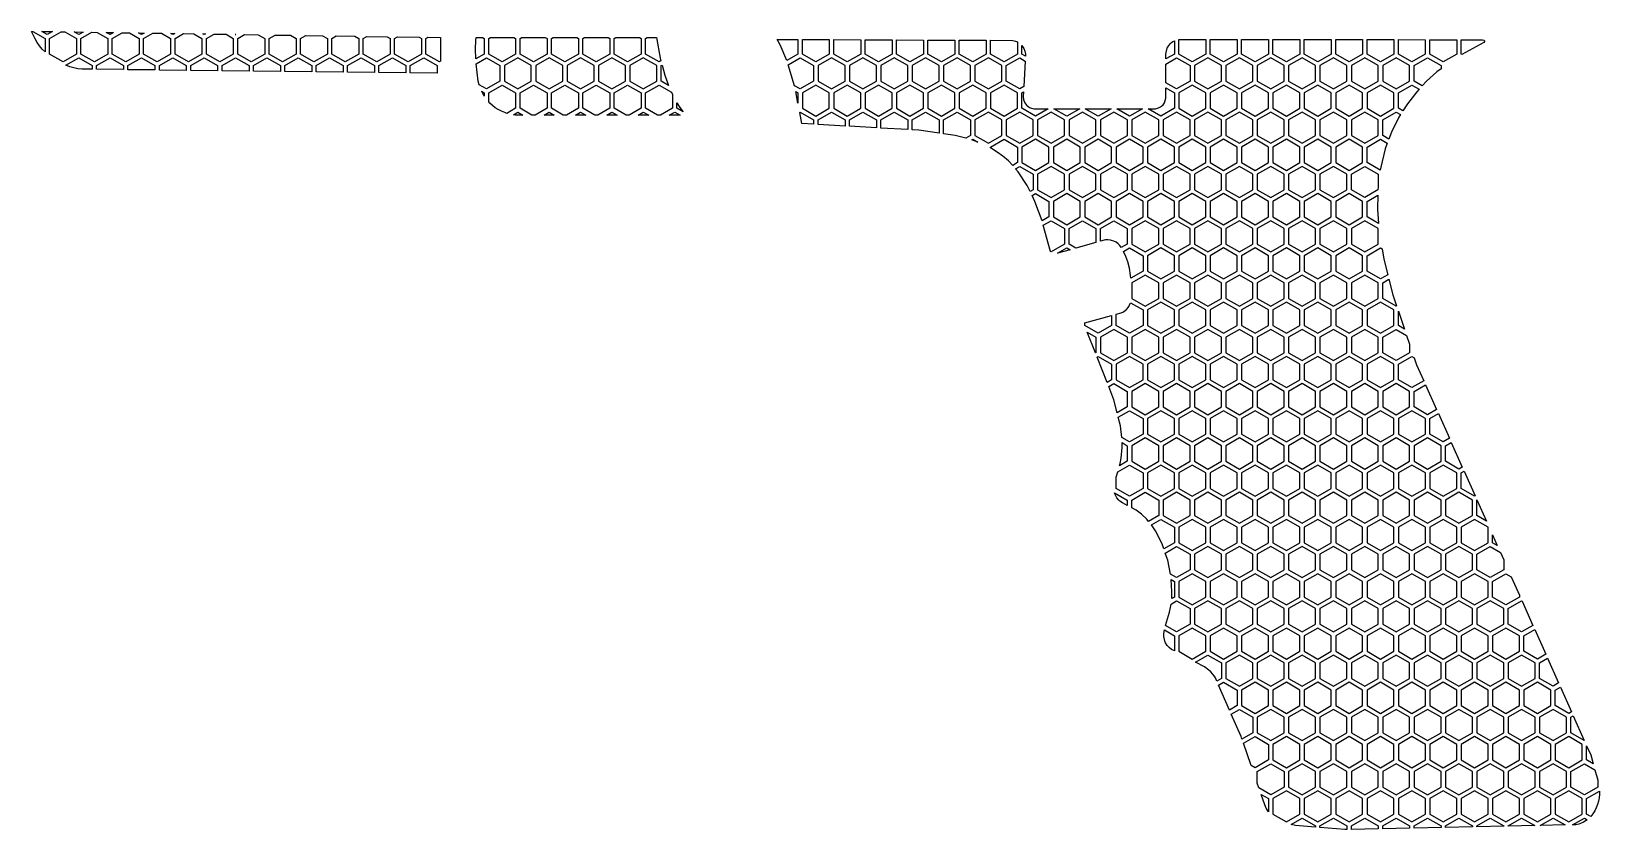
# Model space of a CAD drawing. Header units: millimetres. Extents: x 15 to 192, y -161 to -71.
import ezdxf

# ---------------------------------------------------------------- set-up
doc = ezdxf.new("R2010")
doc.units = ezdxf.units.MM

# ---------------------------------------------------------------- blocks, each defined once
blk = doc.blocks.new('HEX')
blk.add_lwpolyline([(1.516, 0.875), (0, 1.75), (-1.516, 0.875), (-1.516, -0.875), (0, -1.75), (1.516, -0.875)], close=True)

msp = doc.modelspace()

# ---------------------------------------------------------------- linework, layer by layer
for points in [[(16.448, -72.645), (16.15, -72.281), (15.878, -71.895), (15.631, -71.488), (15.216, -70.642), (15.372, -70.645), (16.763, -71.447), (16.763, -72.956), (16.448, -72.645)], [(17.595, -70.678), (17.013, -71.014), (16.399, -70.66), (17.595, -70.678)], [(18.998, -70.699), (20.294, -71.447), (20.294, -73.197), (18.778, -74.072), (17.263, -73.197), (17.263, -71.447), (18.569, -70.693), (18.998, -70.699)], [(21.036, -70.73), (20.544, -71.014), (20.025, -70.715), (21.036, -70.73)], [(22.624, -70.754), (23.825, -71.447), (23.825, -73.197), (22.309, -74.072), (20.794, -73.197), (20.794, -71.447), (22.011, -70.745), (22.624, -70.754)], [(24.477, -70.782), (24.075, -71.014), (23.651, -70.77), (24.477, -70.782)], [(26.25, -70.809), (27.356, -71.447), (27.356, -73.197), (25.84, -74.072), (24.325, -73.197), (24.325, -71.447), (25.452, -70.797), (26.25, -70.809)], [(27.918, -70.834), (27.606, -71.014), (27.276, -70.824), (27.918, -70.834)], [(29.875, -70.863), (30.887, -71.447), (30.887, -73.197), (29.371, -74.072), (27.856, -73.197), (27.856, -71.447), (28.893, -70.849), (29.875, -70.863)], [(31.36, -70.886), (31.137, -71.014), (30.902, -70.879), (31.36, -70.886)], [(33.501, -70.918), (34.418, -71.447), (34.418, -73.197), (32.902, -74.072), (31.387, -73.197), (31.387, -71.447), (32.334, -70.901), (33.501, -70.918)], [(34.801, -70.938), (34.668, -71.014), (34.528, -70.934), (34.801, -70.938)], [(37.127, -70.973), (37.949, -71.447), (37.949, -73.197), (36.433, -74.072), (34.918, -73.197), (34.918, -71.447), (35.775, -70.952), (37.127, -70.973)], [(38.242, -70.99), (38.199, -71.014), (38.154, -70.988), (38.242, -70.99)], [(40.753, -71.028), (41.48, -71.447), (41.48, -73.197), (39.965, -74.072), (38.449, -73.197), (38.449, -71.447), (39.216, -71.004), (40.753, -71.028)], [(44.379, -71.082), (45.011, -71.447), (45.011, -73.197), (43.496, -74.072), (41.98, -73.197), (41.98, -71.447), (42.657, -71.056), (44.379, -71.082)], [(48.005, -71.137), (48.542, -71.447), (48.542, -73.197), (47.027, -74.072), (45.511, -73.197), (45.511, -71.447), (46.099, -71.108), (48.005, -71.137)], [(51.631, -71.192), (52.073, -71.447), (52.073, -73.197), (50.558, -74.072), (49.042, -73.197), (49.042, -71.447), (49.54, -71.16), (51.631, -71.192)], [(55.256, -71.246), (55.604, -71.447), (55.604, -73.197), (54.089, -74.072), (52.573, -73.197), (52.573, -71.447), (52.981, -71.212), (55.256, -71.246)], [(58.882, -71.301), (59.136, -71.447), (59.136, -73.197), (57.62, -74.072), (56.104, -73.197), (56.104, -71.447), (56.422, -71.264), (58.882, -71.301)], [(61.274, -74.001), (61.151, -74.072), (59.636, -73.197), (59.636, -71.447), (59.863, -71.316), (61.267, -71.337), (61.274, -74.001)], [(65.193, -72.62), (65.237, -71.664), (65.276, -71.336), (66.005, -71.336), (66.198, -71.447), (66.198, -73.197), (65.238, -73.752), (65.193, -72.62)], [(69.537, -71.336), (69.729, -71.447), (69.729, -73.197), (68.213, -74.072), (66.698, -73.197), (66.698, -71.447), (66.89, -71.336), (69.537, -71.336)], [(73.068, -71.336), (73.26, -71.447), (73.26, -73.197), (71.744, -74.072), (70.229, -73.197), (70.229, -71.447), (70.421, -71.336), (73.068, -71.336)], [(76.599, -71.336), (76.791, -71.447), (76.791, -73.197), (75.275, -74.072), (73.76, -73.197), (73.76, -71.447), (73.952, -71.336), (76.599, -71.336)], [(80.13, -71.336), (80.322, -71.447), (80.322, -73.197), (78.807, -74.072), (77.291, -73.197), (77.291, -71.447), (77.483, -71.336), (80.13, -71.336)], [(83.661, -71.336), (83.853, -71.447), (83.853, -73.197), (82.338, -74.072), (80.822, -73.197), (80.822, -71.447), (81.014, -71.336), (83.661, -71.336)], [(86.082, -73.949), (85.869, -74.072), (84.353, -73.197), (84.353, -71.447), (84.545, -71.336), (85.587, -71.337), (86.004, -73.659), (86.082, -73.949)], [(99.5, -72.154), (99.183, -71.548), (101.509, -71.558), (101.509, -73.197), (100.247, -73.926), (99.5, -72.154)], [(105.04, -71.574), (105.04, -73.197), (103.524, -74.072), (102.009, -73.197), (102.009, -71.561), (105.04, -71.574)], [(108.571, -71.589), (108.571, -73.197), (107.055, -74.072), (105.54, -73.197), (105.54, -71.576), (108.571, -71.589)], [(112.102, -71.604), (112.102, -73.197), (110.586, -74.072), (109.071, -73.197), (109.071, -71.591), (112.102, -71.604)], [(115.633, -71.619), (115.633, -73.197), (114.117, -74.072), (112.602, -73.197), (112.602, -71.606), (115.633, -71.619)], [(119.164, -71.634), (119.164, -73.197), (117.649, -74.072), (116.133, -73.197), (116.133, -71.621), (119.164, -71.634)], [(122.695, -71.649), (122.695, -73.197), (121.18, -74.072), (119.664, -73.197), (119.664, -71.636), (122.695, -71.649)], [(125.7, -71.662), (126.01, -71.73), (126.226, -71.825), (126.226, -73.197), (124.711, -74.072), (123.195, -73.197), (123.195, -71.651), (125.7, -71.662)], [(126.726, -72.239), (126.936, -72.564), (127.056, -72.878), (127.12, -73.219), (127.126, -73.428), (126.726, -73.197), (126.726, -72.239)], [(142.934, -73.206), (142.951, -73.03), (143.028, -72.695), (143.088, -72.539), (143.246, -72.251), (143.45, -72.002), (143.567, -71.895), (143.693, -71.8), (143.882, -71.694), (143.882, -73.197), (142.934, -73.745), (142.934, -73.206)], [(144.382, -71.552), (147.413, -71.55), (147.413, -73.197), (145.897, -74.072), (144.382, -73.197), (144.382, -71.552)], [(150.944, -71.555), (150.944, -73.197), (149.428, -74.072), (147.913, -73.197), (147.913, -71.551), (150.944, -71.555)], [(154.475, -71.56), (154.475, -73.197), (152.959, -74.072), (151.444, -73.197), (151.444, -71.556), (154.475, -71.56)], [(158.006, -71.564), (158.006, -73.197), (156.491, -74.072), (154.975, -73.197), (154.975, -71.56), (158.006, -71.564)], [(161.537, -71.569), (161.537, -73.197), (160.022, -74.072), (158.506, -73.197), (158.506, -71.565), (161.537, -71.569)], [(165.068, -71.574), (165.068, -73.197), (163.553, -74.072), (162.037, -73.197), (162.037, -71.57), (165.068, -71.574)], [(168.599, -71.579), (168.599, -73.197), (167.084, -74.072), (165.568, -73.197), (165.568, -71.575), (168.599, -71.579)], [(172.13, -71.583), (172.13, -73.197), (170.615, -74.072), (169.099, -73.197), (169.099, -71.579), (172.13, -71.583)], [(175.662, -71.588), (175.662, -73.197), (174.146, -74.072), (172.63, -73.197), (172.63, -71.584), (175.662, -71.588)], [(178.549, -71.592), (178.699, -71.621), (178.751, -71.65), (178.795, -71.699), (178.809, -71.757), (178.799, -71.803), (178.707, -71.913), (176.251, -73.249), (176.162, -73.197), (176.162, -71.589), (178.549, -71.592)], [(20.931, -74.902), (20.458, -74.846), (19.994, -74.757), (19.54, -74.637), (19.095, -74.467), (20.544, -73.63), (22.059, -74.505), (22.059, -74.915), (20.931, -74.902)], [(22.559, -74.92), (22.559, -74.505), (24.075, -73.63), (25.59, -74.505), (25.59, -74.955), (22.559, -74.92)], [(26.09, -74.961), (26.09, -74.505), (27.606, -73.63), (29.121, -74.505), (29.121, -74.995), (26.09, -74.961)], [(29.621, -75.001), (29.621, -74.505), (31.137, -73.63), (32.652, -74.505), (32.652, -75.035), (29.621, -75.001)], [(33.152, -75.041), (33.152, -74.505), (34.668, -73.63), (36.183, -74.505), (36.183, -75.075), (33.152, -75.041)], [(36.683, -75.081), (36.683, -74.505), (38.199, -73.63), (39.715, -74.505), (39.715, -75.116), (36.683, -75.081)], [(40.215, -75.121), (40.215, -74.505), (41.73, -73.63), (43.246, -74.505), (43.246, -75.156), (40.215, -75.121)], [(43.746, -75.162), (43.746, -74.505), (45.261, -73.63), (46.777, -74.505), (46.777, -75.196), (43.746, -75.162)], [(47.277, -75.202), (47.277, -74.505), (48.792, -73.63), (50.308, -74.505), (50.308, -75.236), (47.277, -75.202)], [(50.808, -75.242), (50.808, -74.505), (52.323, -73.63), (53.839, -74.505), (53.839, -75.276), (50.808, -75.242)], [(54.339, -75.282), (54.339, -74.505), (55.854, -73.63), (57.37, -74.505), (57.37, -75.317), (54.339, -75.282)], [(57.87, -75.322), (57.87, -74.505), (59.386, -73.63), (60.901, -74.505), (60.901, -75.357), (57.87, -75.322)], [(65.528, -76.244), (65.273, -74.309), (66.448, -73.63), (67.963, -74.505), (67.963, -76.255), (66.448, -77.13), (65.62, -76.652), (65.528, -76.244)], [(100.4, -74.415), (101.759, -73.63), (103.274, -74.505), (103.274, -76.255), (101.759, -77.13), (101.119, -76.761), (100.4, -74.415)], [(126.935, -76.865), (126.476, -77.13), (124.961, -76.255), (124.961, -74.505), (126.476, -73.63), (127.095, -73.988), (126.935, -76.865)], [(142.934, -74.322), (144.132, -73.63), (145.647, -74.505), (145.647, -76.255), (144.132, -77.13), (142.932, -76.438), (142.934, -74.322)], [(173.423, -75.214), (172.278, -76.254), (171.781, -76.784), (170.865, -76.255), (170.865, -74.505), (172.38, -73.63), (173.896, -74.505), (173.896, -74.868), (173.423, -75.214)], [(86.514, -75.566), (86.938, -76.728), (86.119, -76.255), (86.119, -74.505), (86.215, -74.45), (86.514, -75.566)], [(66.094, -77.781), (65.905, -77.423), (65.889, -77.385), (66.198, -77.563), (66.198, -77.942), (66.094, -77.781)], [(68.498, -79.798), (68.127, -79.642), (67.773, -79.456), (67.437, -79.241), (67.122, -78.998), (66.828, -78.729), (66.698, -78.588), (66.698, -77.563), (68.213, -76.688), (69.729, -77.563), (69.729, -79.313), (68.749, -79.879), (68.498, -79.798)], [(71.542, -80.072), (70.229, -79.313), (70.229, -77.563), (71.744, -76.688), (73.26, -77.563), (73.26, -79.313), (71.945, -80.072), (71.542, -80.072)], [(75.084, -80.078), (73.76, -79.313), (73.76, -77.563), (75.275, -76.688), (76.791, -77.563), (76.791, -79.313), (75.466, -80.079), (75.084, -80.078)], [(78.626, -80.084), (77.291, -79.313), (77.291, -77.563), (78.807, -76.688), (80.322, -77.563), (80.322, -79.313), (78.986, -80.085), (78.626, -80.084)], [(82.168, -80.09), (80.822, -79.313), (80.822, -77.563), (82.338, -76.688), (83.853, -77.563), (83.853, -79.313), (82.506, -80.091), (82.168, -80.09)], [(87.384, -77.751), (87.384, -79.313), (86.027, -80.097), (85.71, -80.097), (84.353, -79.313), (84.353, -77.563), (85.869, -76.688), (87.261, -77.492), (87.384, -77.751)], [(101.262, -77.421), (101.509, -77.563), (101.509, -78.738), (101.262, -77.421)], [(126.874, -77.971), (126.913, -78.317), (126.95, -78.447), (127.055, -78.688), (127.123, -78.798), (127.285, -78.995), (127.377, -79.079), (127.584, -79.217), (127.814, -79.31), (128.063, -79.352), (129.691, -79.352), (128.242, -80.188), (126.726, -79.313), (126.726, -77.563), (126.902, -77.462), (126.874, -77.971)], [(141.743, -79.352), (141.992, -79.31), (142.109, -79.27), (142.328, -79.154), (142.428, -79.079), (142.607, -78.901), (142.751, -78.688), (142.856, -78.447), (142.918, -78.182), (142.931, -78.043), (142.931, -77.015), (143.882, -77.563), (143.882, -79.313), (142.366, -80.188), (140.917, -79.352), (141.743, -79.352)], [(171.164, -77.443), (170.112, -78.791), (169.598, -79.601), (169.099, -79.313), (169.099, -77.563), (170.615, -76.688), (171.43, -77.159), (171.164, -77.443)], [(88.139, -79.116), (88.562, -79.686), (88.596, -79.725), (87.884, -79.313), (87.884, -78.691), (88.139, -79.116)], [(133.222, -79.352), (131.773, -80.188), (130.324, -79.352), (133.222, -79.352)], [(136.753, -79.352), (135.304, -80.188), (133.855, -79.352), (136.753, -79.352)], [(140.284, -79.352), (138.835, -80.188), (137.386, -79.352), (140.284, -79.352)], [(69.691, -80.068), (69.473, -80.039), (69.979, -79.746), (70.539, -80.07), (69.691, -80.068)], [(72.942, -80.074), (73.51, -79.746), (74.081, -80.076), (72.942, -80.074)], [(76.463, -80.08), (77.041, -79.746), (77.623, -80.082), (76.463, -80.08)], [(79.983, -80.087), (80.572, -79.746), (81.165, -80.089), (79.983, -80.087)], [(83.503, -80.093), (84.103, -79.746), (84.707, -80.095), (83.503, -80.093)], [(87.024, -80.099), (87.634, -79.746), (88.249, -80.101), (87.024, -80.099)], [(101.945, -81.027), (101.704, -79.778), (101.759, -79.746), (103.274, -80.621), (103.274, -81.103), (101.945, -81.027)], [(103.774, -81.132), (103.774, -80.621), (105.29, -79.746), (106.805, -80.621), (106.805, -81.306), (103.774, -81.132)], [(107.305, -81.335), (107.305, -80.621), (108.821, -79.746), (110.336, -80.621), (110.336, -81.509), (107.305, -81.335)], [(110.836, -81.538), (110.836, -80.621), (112.352, -79.746), (113.867, -80.621), (113.867, -81.712), (110.836, -81.538)], [(115.104, -81.783), (114.367, -81.741), (114.367, -80.621), (115.883, -79.746), (117.399, -80.621), (117.399, -82.109), (115.104, -81.783)], [(119.221, -82.368), (117.899, -82.18), (117.899, -80.621), (119.414, -79.746), (120.93, -80.621), (120.93, -82.371), (120.398, -82.678), (119.221, -82.368)], [(169.152, -80.306), (168.312, -81.996), (168.026, -82.771), (167.334, -82.371), (167.334, -80.621), (168.849, -79.746), (169.33, -80.024), (169.152, -80.306)], [(121.07, -82.868), (121.18, -82.804), (121.75, -83.134), (121.07, -82.868)], [(125.191, -85.241), (124.584, -84.711), (123.942, -84.237), (123.195, -83.781), (123.195, -83.679), (124.711, -82.804), (126.226, -83.679), (126.226, -85.429), (125.679, -85.745), (125.191, -85.241)], [(167.622, -83.87), (167.111, -85.936), (167.064, -86.293), (165.568, -85.429), (165.568, -83.679), (167.084, -82.804), (167.851, -83.247), (167.622, -83.87)], [(127.294, -87.997), (126.303, -86.485), (126.011, -86.131), (126.476, -85.862), (127.992, -86.737), (127.992, -88.487), (127.635, -88.693), (127.294, -87.997)], [(166.809, -88.203), (166.802, -88.506), (165.318, -89.362), (163.803, -88.487), (163.803, -86.737), (165.318, -85.862), (166.834, -86.737), (166.834, -88.02), (166.809, -88.203)], [(128.99, -91.989), (128.181, -89.808), (127.855, -89.144), (128.242, -88.92), (129.757, -89.795), (129.757, -91.545), (128.99, -91.989)], [(166.746, -90.679), (166.869, -92.296), (165.568, -91.545), (165.568, -89.795), (166.787, -89.092), (166.746, -90.679)], [(129.126, -92.487), (130.007, -91.979), (131.523, -92.854), (131.523, -94.604), (130.007, -95.479), (129.932, -95.435), (129.126, -92.487)], [(132.807, -95.056), (132.023, -94.604), (132.023, -92.854), (133.538, -91.979), (135.054, -92.854), (135.054, -94.429), (132.807, -95.056)], [(137.734, -94.766), (137.538, -94.567), (137.317, -94.404), (137.075, -94.278), (136.816, -94.189), (136.682, -94.16), (136.409, -94.131), (136.131, -94.144), (135.992, -94.166), (135.554, -94.289), (135.554, -92.854), (137.07, -91.979), (138.585, -92.854), (138.585, -94.604), (137.9, -94.999), (137.734, -94.766)], [(130.737, -95.634), (131.773, -95.037), (132.133, -95.244), (130.737, -95.634)], [(138.953, -98.128), (138.814, -97.312), (138.633, -96.604), (138.421, -95.998), (138.155, -95.429), (138.835, -95.037), (140.351, -95.912), (140.351, -97.662), (138.983, -98.451), (138.953, -98.128)], [(167.452, -96.293), (167.9, -98.065), (167.084, -98.537), (165.568, -97.662), (165.568, -95.912), (167.084, -95.037), (167.253, -95.134), (167.452, -96.293)], [(168.47, -100.32), (168.895, -101.568), (168.849, -101.595), (167.334, -100.72), (167.334, -98.97), (168.027, -98.569), (168.47, -100.32)], [(137.32, -102.514), (137.886, -102.347), (138.143, -102.218), (138.375, -102.054), (138.48, -101.959), (138.666, -101.749), (138.747, -101.634), (138.882, -101.386), (138.948, -101.218), (140.351, -102.028), (140.351, -103.778), (138.835, -104.653), (137.32, -103.778), (137.32, -102.514)], [(169.782, -104.171), (169.099, -103.778), (169.099, -102.168), (169.782, -104.171)], [(136.82, -102.651), (136.82, -103.778), (135.304, -104.653), (133.788, -103.778), (133.788, -103.482), (136.82, -102.651)], [(134.075, -104.52), (135.054, -105.086), (135.054, -106.836), (134.998, -106.868), (134.075, -104.52)], [(170.365, -105.884), (170.365, -106.836), (168.849, -107.711), (167.334, -106.836), (167.334, -105.086), (168.849, -104.211), (170.026, -104.89), (170.365, -105.884)], [(135.183, -107.338), (135.304, -107.269), (136.82, -108.144), (136.82, -109.894), (136.305, -110.191), (135.183, -107.338)], [(171.152, -108.196), (171.954, -109.995), (170.615, -110.769), (169.099, -109.894), (169.099, -108.144), (170.615, -107.269), (170.89, -107.428), (171.152, -108.196)], [(137.079, -112.157), (136.49, -110.661), (137.07, -110.327), (138.585, -111.202), (138.585, -112.952), (137.443, -113.611), (137.079, -112.157)], [(173.4, -113.238), (172.38, -113.827), (170.865, -112.952), (170.865, -111.202), (172.159, -110.454), (173.4, -113.238)], [(137.969, -116.384), (137.813, -115.085), (137.57, -114.115), (138.835, -113.385), (140.351, -114.26), (140.351, -116.01), (138.835, -116.885), (137.969, -116.384)], [(174.846, -116.48), (174.146, -116.885), (172.63, -116.01), (172.63, -114.26), (173.605, -113.697), (174.846, -116.48)], [(137.791, -119.307), (137.901, -118.72), (138.002, -117.515), (137.986, -116.972), (138.585, -117.318), (138.585, -119.068), (137.712, -119.572), (137.791, -119.307)], [(176.292, -119.723), (175.912, -119.943), (174.396, -119.068), (174.396, -117.318), (175.051, -116.94), (176.292, -119.723)], [(137.502, -120.271), (138.835, -119.501), (140.351, -120.376), (140.351, -122.126), (138.835, -123.001), (137.32, -122.126), (137.32, -120.876), (137.502, -120.271)], [(177.738, -122.965), (177.677, -123.001), (176.162, -122.126), (176.162, -120.376), (176.497, -120.182), (177.738, -122.965)], [(138.031, -123.765), (137.759, -123.569), (137.634, -123.457), (137.414, -123.198), (137.241, -122.884), (137.15, -122.605), (138.585, -123.434), (138.585, -124.055), (138.031, -123.765)], [(140.765, -125.582), (140.19, -125.029), (139.566, -124.569), (139.085, -124.317), (139.085, -123.434), (140.601, -122.559), (142.116, -123.434), (142.116, -125.184), (140.979, -125.84), (140.765, -125.582)], [(179.004, -125.806), (177.927, -125.184), (177.927, -123.434), (177.943, -123.425), (179.004, -125.806)], [(142.552, -128.489), (142.184, -127.68), (141.762, -126.918), (141.3, -126.232), (142.366, -125.617), (143.882, -126.492), (143.882, -128.242), (142.698, -128.925), (142.552, -128.489)], [(143.127, -130.206), (142.86, -129.409), (144.132, -128.675), (145.647, -129.55), (145.647, -131.3), (144.132, -132.175), (143.44, -131.775), (143.127, -130.206)], [(180.958, -130.187), (180.958, -131.3), (179.443, -132.175), (177.927, -131.3), (177.927, -129.55), (179.443, -128.675), (180.575, -129.329), (180.958, -130.187)], [(180.229, -128.551), (179.693, -128.242), (179.693, -127.349), (180.229, -128.551)], [(143.604, -133.721), (143.51, -132.393), (143.882, -132.608), (143.882, -134.358), (143.579, -134.532), (143.604, -133.721)], [(182.724, -134.147), (182.724, -134.358), (181.208, -135.233), (179.693, -134.358), (179.693, -132.608), (181.208, -131.733), (181.8, -132.074), (182.724, -134.147)], [(143.347, -136.079), (143.493, -135.342), (143.514, -135.147), (144.132, -134.791), (145.647, -135.666), (145.647, -137.416), (144.132, -138.291), (142.883, -137.57), (143.347, -136.079)], [(184.244, -137.557), (182.974, -138.291), (181.458, -137.416), (181.458, -135.666), (182.974, -134.791), (183.024, -134.82), (184.244, -137.557)], [(143.572, -140.264), (143.307, -140.059), (143.076, -139.813), (142.89, -139.514), (142.817, -139.341), (142.762, -139.161), (142.705, -138.811), (142.704, -138.457), (142.755, -138.073), (143.882, -138.724), (143.882, -140.429), (143.572, -140.264)], [(185.69, -140.8), (184.739, -141.349), (183.224, -140.474), (183.224, -138.724), (184.449, -138.016), (185.69, -140.8)], [(148.499, -143.454), (148.349, -143.225), (148.173, -143.007), (147.973, -142.799), (147.753, -142.601), (147.265, -142.234), (146.277, -141.707), (147.663, -140.907), (149.178, -141.782), (149.178, -143.532), (148.663, -143.829), (148.499, -143.454)], [(187.136, -144.042), (186.505, -144.407), (184.989, -143.532), (184.989, -141.782), (185.895, -141.259), (187.136, -144.042)], [(148.864, -144.29), (149.428, -143.965), (150.944, -144.84), (150.944, -146.59), (150.084, -147.086), (148.864, -144.29)], [(188.582, -147.285), (188.27, -147.465), (186.755, -146.59), (186.755, -144.84), (187.341, -144.501), (188.582, -147.285)], [(151.392, -150.083), (150.285, -147.547), (151.194, -147.023), (152.709, -147.898), (152.709, -149.648), (151.486, -150.354), (151.392, -150.083)], [(190.023, -150.515), (188.52, -149.648), (188.52, -147.898), (188.787, -147.744), (190.023, -150.515)], [(151.652, -150.835), (152.959, -150.081), (154.475, -150.956), (154.475, -152.706), (152.959, -153.581), (152.513, -153.323), (151.652, -150.835)], [(190.75, -152.147), (191.027, -153.134), (190.286, -152.706), (190.286, -151.105), (190.75, -152.147)], [(153.209, -155.335), (153.209, -154.014), (154.725, -153.139), (156.241, -154.014), (156.241, -155.764), (154.725, -156.639), (153.395, -155.871), (153.209, -155.335)], [(191.551, -155.004), (191.551, -155.764), (190.036, -156.639), (188.52, -155.764), (188.52, -154.014), (190.036, -153.139), (191.22, -153.822), (191.551, -155.004)], [(154.475, -158.56), (154.223, -158.153), (154.055, -157.778), (153.644, -156.592), (154.475, -157.072), (154.475, -158.56)], [(191.747, -156.558), (191.705, -156.961), (191.629, -157.356), (191.518, -157.738), (191.375, -158.103), (191.201, -158.448), (190.998, -158.769), (190.743, -159.086), (190.286, -158.822), (190.286, -157.072), (191.751, -156.226), (191.747, -156.558)], [(157.51, -160.083), (157.01, -159.974), (158.256, -159.255), (159.772, -160.13), (159.772, -160.278), (157.51, -160.083)], [(163.083, -160.563), (160.272, -160.321), (160.272, -160.13), (161.787, -159.255), (163.303, -160.13), (163.303, -160.558), (163.083, -160.563)], [(163.803, -160.547), (163.803, -160.13), (165.318, -159.255), (166.834, -160.13), (166.834, -160.483), (163.803, -160.547)], [(167.334, -160.472), (167.334, -160.13), (168.849, -159.255), (170.365, -160.13), (170.365, -160.408), (167.334, -160.472)], [(170.865, -160.397), (170.865, -160.13), (172.38, -159.255), (173.896, -160.13), (173.896, -160.333), (170.865, -160.397)], [(174.396, -160.322), (174.396, -160.13), (175.912, -159.255), (177.427, -160.13), (177.427, -160.258), (174.396, -160.322)], [(177.927, -160.247), (177.927, -160.13), (179.443, -159.255), (180.958, -160.13), (180.958, -160.183), (177.927, -160.247)], [(181.458, -160.172), (181.458, -160.13), (182.974, -159.255), (184.452, -160.108), (181.458, -160.172)], [(185.048, -160.096), (186.505, -159.255), (187.858, -160.036), (185.048, -160.096)], [(190.225, -159.55), (189.918, -159.737), (189.589, -159.882), (189.416, -159.937), (189.056, -160.011), (188.714, -160.018), (190.036, -159.255), (190.36, -159.442), (190.225, -159.55)]]:
    msp.add_lwpolyline(points, close=True)

# ---------------------------------------------------------------- block references
for p in [(69.979, -75.38), (73.51, -75.38), (77.041, -75.38), (80.572, -75.38), (84.103, -75.38), (105.29, -75.38), (108.821, -75.38), (112.352, -75.38), (115.883, -75.38), (119.414, -75.38), (122.945, -75.38), (147.663, -75.38), (151.194, -75.38), (154.725, -75.38), (158.256, -75.38), (161.787, -75.38), (165.318, -75.38), (168.849, -75.38), (103.524, -78.438), (107.055, -78.438), (110.586, -78.438), (114.117, -78.438), (117.649, -78.438), (121.18, -78.438), (124.711, -78.438), (145.897, -78.438), (149.428, -78.438), (152.959, -78.438), (156.491, -78.438), (160.022, -78.438), (163.553, -78.438), (167.084, -78.438), (122.945, -81.496), (126.476, -81.496), (130.007, -81.496), (133.538, -81.496), (137.07, -81.496), (140.601, -81.496), (144.132, -81.496), (147.663, -81.496), (151.194, -81.496), (154.725, -81.496), (158.256, -81.496), (161.787, -81.496), (165.318, -81.496), (128.242, -84.554), (131.773, -84.554), (135.304, -84.554), (138.835, -84.554), (142.366, -84.554), (145.897, -84.554), (149.428, -84.554), (152.959, -84.554), (156.491, -84.554), (160.022, -84.554), (163.553, -84.554), (130.007, -87.612), (133.538, -87.612), (137.07, -87.612), (140.601, -87.612), (144.132, -87.612), (147.663, -87.612), (151.194, -87.612), (154.725, -87.612), (158.256, -87.612), (161.787, -87.612), (131.773, -90.67), (135.304, -90.67), (138.835, -90.67), (142.366, -90.67), (145.897, -90.67), (149.428, -90.67), (152.959, -90.67), (156.491, -90.67), (160.022, -90.67), (163.553, -90.67), (140.601, -93.729), (144.132, -93.729), (147.663, -93.729), (151.194, -93.729), (154.725, -93.729), (158.256, -93.729), (161.787, -93.729), (165.318, -93.729), (142.366, -96.787), (145.897, -96.787), (149.428, -96.787), (152.959, -96.787), (156.491, -96.787), (160.022, -96.787), (163.553, -96.787), (140.601, -99.845), (144.132, -99.845), (147.663, -99.845), (151.194, -99.845), (154.725, -99.845), (158.256, -99.845), (161.787, -99.845), (165.318, -99.845), (142.366, -102.903), (145.897, -102.903), (149.428, -102.903), (152.959, -102.903), (156.491, -102.903), (160.022, -102.903), (163.553, -102.903), (167.084, -102.903), (137.07, -105.961), (140.601, -105.961), (144.132, -105.961), (147.663, -105.961), (151.194, -105.961), (154.725, -105.961), (158.256, -105.961), (161.787, -105.961), (165.318, -105.961), (138.835, -109.019), (142.366, -109.019), (145.897, -109.019), (149.428, -109.019), (152.959, -109.019), (156.491, -109.019), (160.022, -109.019), (163.553, -109.019), (167.084, -109.019), (140.601, -112.077), (144.132, -112.077), (147.663, -112.077), (151.194, -112.077), (154.725, -112.077), (158.256, -112.077), (161.787, -112.077), (165.318, -112.077), (168.849, -112.077), (142.366, -115.135), (145.897, -115.135), (149.428, -115.135), (152.959, -115.135), (156.491, -115.135), (160.022, -115.135), (163.553, -115.135), (167.084, -115.135), (170.615, -115.135), (140.601, -118.193), (144.132, -118.193), (147.663, -118.193), (151.194, -118.193), (154.725, -118.193), (158.256, -118.193), (161.787, -118.193), (165.318, -118.193), (168.849, -118.193), (172.38, -118.193), (142.366, -121.251), (145.897, -121.251), (149.428, -121.251), (152.959, -121.251), (156.491, -121.251), (160.022, -121.251), (163.553, -121.251), (167.084, -121.251), (170.615, -121.251), (174.146, -121.251), (144.132, -124.309), (147.663, -124.309), (151.194, -124.309), (154.725, -124.309), (158.256, -124.309), (161.787, -124.309), (165.318, -124.309), (168.849, -124.309), (172.38, -124.309), (175.912, -124.309), (145.897, -127.367), (149.428, -127.367), (152.959, -127.367), (156.491, -127.367), (160.022, -127.367), (163.553, -127.367), (167.084, -127.367), (170.615, -127.367), (174.146, -127.367), (177.677, -127.367), (147.663, -130.425), (151.194, -130.425), (154.725, -130.425), (158.256, -130.425), (161.787, -130.425), (165.318, -130.425), (168.849, -130.425), (172.38, -130.425), (175.912, -130.425), (145.897, -133.483), (149.428, -133.483), (152.959, -133.483), (156.491, -133.483), (160.022, -133.483), (163.553, -133.483), (167.084, -133.483), (170.615, -133.483), (174.146, -133.483), (177.677, -133.483), (147.663, -136.541), (151.194, -136.541), (154.725, -136.541), (158.256, -136.541), (161.787, -136.541), (165.318, -136.541), (168.849, -136.541), (172.38, -136.541), (175.912, -136.541), (179.443, -136.541), (145.897, -139.599), (149.428, -139.599), (152.959, -139.599), (156.491, -139.599), (160.022, -139.599), (163.553, -139.599), (167.084, -139.599), (170.615, -139.599), (174.146, -139.599), (177.677, -139.599), (181.208, -139.599), (151.194, -142.657), (154.725, -142.657), (158.256, -142.657), (161.787, -142.657), (165.318, -142.657), (168.849, -142.657), (172.38, -142.657), (175.912, -142.657), (179.443, -142.657), (182.974, -142.657), (152.959, -145.715), (156.491, -145.715), (160.022, -145.715), (163.553, -145.715), (167.084, -145.715), (170.615, -145.715), (174.146, -145.715), (177.677, -145.715), (181.208, -145.715), (184.739, -145.715), (154.725, -148.773), (158.256, -148.773), (161.787, -148.773), (165.318, -148.773), (168.849, -148.773), (172.38, -148.773), (175.912, -148.773), (179.443, -148.773), (182.974, -148.773), (186.505, -148.773), (156.491, -151.831), (160.022, -151.831), (163.553, -151.831), (167.084, -151.831), (170.615, -151.831), (174.146, -151.831), (177.677, -151.831), (181.208, -151.831), (184.739, -151.831), (188.27, -151.831), (158.256, -154.889), (161.787, -154.889), (165.318, -154.889), (168.849, -154.889), (172.38, -154.889), (175.912, -154.889), (179.443, -154.889), (182.974, -154.889), (186.505, -154.889), (156.491, -157.947), (160.022, -157.947), (163.553, -157.947), (167.084, -157.947), (170.615, -157.947), (174.146, -157.947), (177.677, -157.947), (181.208, -157.947), (184.739, -157.947), (188.27, -157.947)]:
    msp.add_blockref('HEX', p)

doc.saveas('drawing.dxf')
